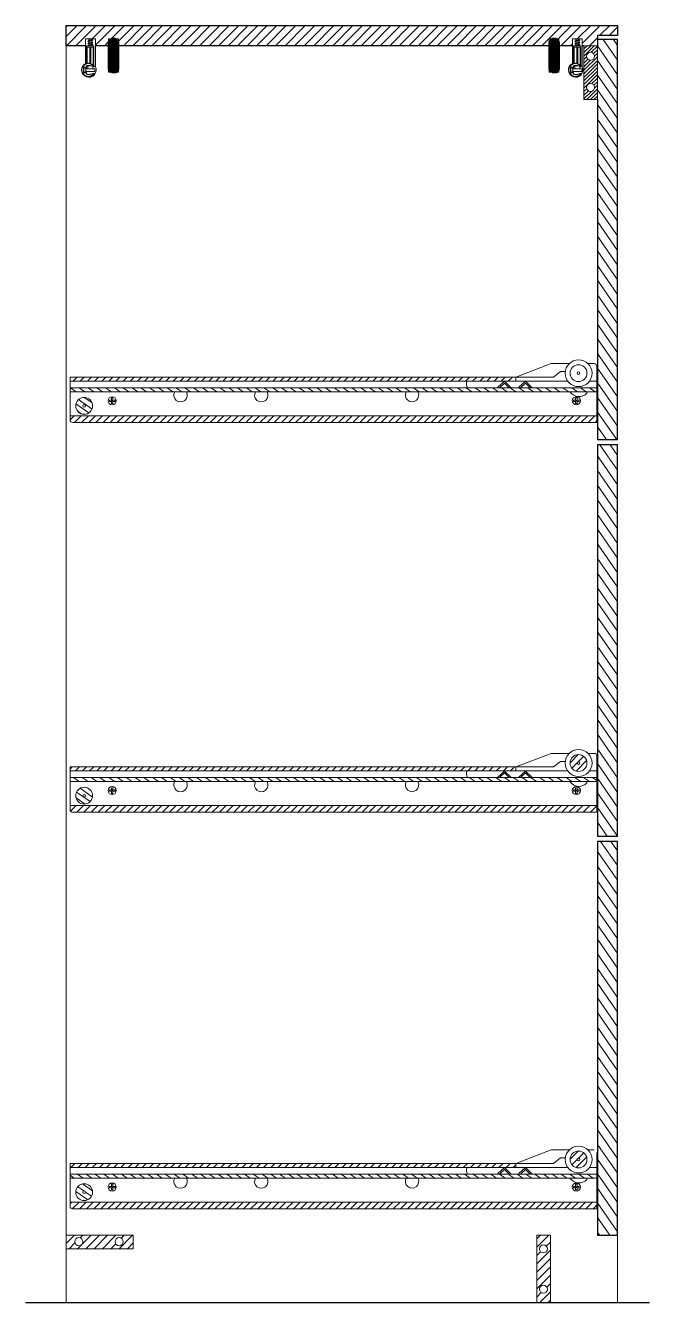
# Model space of a CAD drawing. Header units: millimetres. Extents: x -46 to 1613, y -146 to 808.
# Drawn here: x 828.9 to 875.3, y -33.7 to 61.3 of the extents above; entities that cross this region are included whole.
import ezdxf

# ---------------------------------------------------------------- set-up
doc = ezdxf.new("R2010")
doc.units = ezdxf.units.MM
doc.header["$MEASUREMENT"] = 0
doc.linetypes.add('ACAD_ISO02W100', pattern=[15, 12, -3])
doc.linetypes.add('ACAD_ISO04W100', pattern=[30, 24, -3, 0, -3])
for name, color, linetype, lineweight in [('elementi non sezionati', 8, 'Continuous', 18), ('elementi sezionati', 7, 'Continuous', 18), ('linee quote', 6, 'Continuous', 18), ('retino', 11, 'Continuous', 18), ('viti e cerniere', 4, 'Continuous', 18)]:
    doc.layers.add(name, color=color, linetype=linetype, lineweight=lineweight)
doc.layers.add('linea di terra', color=1, linetype='Continuous')
doc.layers.add('viti sottili', color=4, linetype='Continuous')

msp = doc.modelspace()

# ---------------------------------------------------------------- hatches: boundary and pattern name
at = {"layer": 'retino', "ltscale": 0.7}
h = msp.add_hatch(dxfattribs=at)
h.set_pattern_fill('ANSI31', color=256, scale=4)
h.paths.add_polyline_path([(867.845, 59.795), (867.845, 60.295), (868.572, 60.295), (868.572, 60.27), (868.572, 59.795), (869.57, 59.795), (869.57, 60.295), (870.296, 60.295), (870.296, 60.27), (870.296, 59.795), (870.434, 59.795), (871.434, 59.795), (871.434, 60.545), (872.934, 60.545), (872.934, 61.295), (831.934, 61.295), (831.934, 59.795), (833.385, 59.795), (833.385, 60.295), (834.112, 60.295), (834.112, 60.27), (834.112, 59.795), (835.099, 59.795), (835.099, 60.295), (835.825, 60.295), (835.825, 60.27), (835.825, 59.795)])
at = {"layer": 'retino'}
h = msp.add_hatch(dxfattribs=at)
h.set_pattern_fill('ANSI31', color=256, scale=5, angle=260)
h.paths.add_polyline_path([(872.934, 60.245), (871.434, 60.245), (871.434, 59.795), (871.434, 55.795), (871.434, 53.057), (871.434, 51.993), (871.434, 34.871), (871.434, 30.495), (872.934, 30.495)])
h.paths.add_polyline_path([(871.434, 5.377), (871.434, 0.995), (872.934, 0.995), (872.934, 30.095), (871.434, 30.095), (871.434, 23.485), (871.434, 22.485), (871.434, 7.232)])
h.paths.add_polyline_path([(871.434, -21.547), (871.434, -28.705), (872.934, -28.705), (872.934, 0.595), (871.434, 0.595), (871.434, -7.871)])
at = {"layer": 'retino', "linetype": 'ACAD_ISO04W100'}
h = msp.add_hatch(dxfattribs=at)
h.set_pattern_fill('ANSI31', color=256, scale=1.5)
h.paths.add_polyline_path([(871.434, 59.795), (870.434, 59.795), (870.434, 55.795), (871.434, 55.795)])
h.paths.add_polyline_path([(870.624, 59.008, -1), (871.224, 59.008, -1)], flags=16)
h.paths.add_polyline_path([(871.224, 56.693, -1), (870.624, 56.693, -1)], flags=16)
at = {"layer": 'retino'}
h = msp.add_hatch(dxfattribs=at)
h.set_pattern_fill('ANSI31', color=256, scale=3, angle=280)
h.paths.add_polyline_path([(871.393, 34.247, 0.414214), (871.293, 34.347), (832.234, 34.347), (832.234, 34.048), (871.293, 34.048, 0.414214), (871.393, 34.148)])
h.paths.add_polyline_path([(832.654, 32.998, 1), (833.909, 32.998, 1)])
h.paths.add_polyline_path([(833.382, 32.998, -1), (833.182, 32.998, -1)], flags=16)
h = msp.add_hatch(dxfattribs=at)
h.set_pattern_fill('ANSI31', color=256, scale=3, angle=280)
h.paths.add_polyline_path([(832.654, 3.998, 1), (833.909, 3.998, 1)])
h.paths.add_polyline_path([(833.382, 3.998, -1), (833.182, 3.998, -1)], flags=16)
h.paths.add_polyline_path([(871.393, 5.247, 0.414214), (871.293, 5.347), (832.234, 5.347), (832.234, 5.048), (871.293, 5.048, 0.414214), (871.393, 5.148)])
h = msp.add_hatch(dxfattribs=at)
h.set_pattern_fill('ANSI31', color=256, scale=3, angle=280)
h.paths.add_polyline_path([(832.654, -25.502, 1), (833.909, -25.502, 1)])
h.paths.add_polyline_path([(833.382, -25.502, -1), (833.182, -25.502, -1)], flags=16)
h.paths.add_polyline_path([(871.293, -24.153), (832.234, -24.153), (832.234, -24.452), (871.293, -24.452, 0.414214), (871.393, -24.352), (871.393, -24.253, 0.414214)])
h = msp.add_hatch(dxfattribs=at)
h.set_pattern_fill('ANSI31', color=256, scale=3.5)
h.paths.add_polyline_path([(836.934, -28.705), (831.934, -28.705), (831.934, -29.705), (836.934, -29.705)])
h.paths.add_polyline_path([(832.582, -29.18, -1), (833.182, -29.18, -1)], flags=16)
h.paths.add_polyline_path([(835.582, -29.18, -1), (836.182, -29.18, -1)], flags=16)
h.paths.add_polyline_path([(867.934, -28.705), (866.934, -28.705), (866.934, -33.705), (867.934, -33.705)])
h.paths.add_polyline_path([(867.118, -29.719, -1), (867.718, -29.719, -1)], flags=16)
h.paths.add_polyline_path([(867.718, -32.719, -1), (867.118, -32.719, -1)], flags=16)
at = {"layer": 'viti e cerniere'}
h = msp.add_hatch(dxfattribs=at)
h.set_pattern_fill('ANSI31', color=256, scale=3)
h.paths.add_polyline_path([(865.358, 35.143), (832.234, 35.143), (832.234, 34.843), (865.358, 34.843)])
h.paths.add_polyline_path([(871.395, 32.261), (834.461, 32.261), (832.633, 32.261), (832.234, 32.261), (832.234, 31.961, 0.414214), (832.434, 31.761), (834.569, 31.761), (871.395, 31.761)])
h = msp.add_hatch(dxfattribs=at)
h.set_pattern_fill('ANSI31', color=256, scale=3)
h.set_pattern_definition([(45, (-219.32592, -660.13896), (-0.26516504, 0.26516504), [])])
h.paths.add_polyline_path([(870.659, 6.429, 1), (869.403, 6.429, 1)])
h = msp.add_hatch(dxfattribs=at)
h.set_pattern_fill('ANSI31', color=256, scale=3)
h.paths.add_polyline_path([(871.395, 3.261), (834.461, 3.261), (832.633, 3.261), (832.234, 3.261), (832.234, 2.961, 0.414214), (832.434, 2.761), (834.569, 2.761), (871.395, 2.761)])
h.paths.add_polyline_path([(865.358, 5.843), (865.358, 6.143), (832.234, 6.143), (832.234, 5.843)])
h = msp.add_hatch(dxfattribs=at)
h.set_pattern_fill('ANSI31', color=256, scale=3)
h.set_pattern_definition([(45, (-219.32592, -689.63896), (-0.26516504, 0.26516504), [])])
h.paths.add_polyline_path([(870.659, -23.071, 1), (869.403, -23.071, 1)])
h = msp.add_hatch(dxfattribs=at)
h.set_pattern_fill('ANSI31', color=256, scale=3)
h.paths.add_polyline_path([(871.395, -26.239), (834.461, -26.239), (832.633, -26.239), (832.234, -26.239), (832.234, -26.539, 0.414214), (832.434, -26.739), (834.569, -26.739), (871.395, -26.739)])
h.paths.add_polyline_path([(865.358, -23.657), (865.358, -23.357), (832.234, -23.357), (832.234, -23.657)])

# ---------------------------------------------------------------- linework, layer by layer
msp.add_line((872.934, 31.479), (872.934, 31.479))
for points in [[(833.385, 59.795), (831.934, 59.795), (831.934, 61.295), (872.934, 61.295), (872.934, 60.545), (871.434, 60.545), (871.434, 59.795)], [(871.434, 34.871), (871.434, 30.495), (872.934, 30.495), (872.934, 59.795), (872.934, 60.245), (871.434, 60.245)], [(835.099, 59.795), (834.112, 59.795)], [(867.845, 59.795), (835.825, 59.795)], [(869.57, 59.795), (868.572, 59.795)], [(870.434, 59.795), (870.296, 59.795)], [(871.434, 55.795), (871.434, 53.057)], [(871.434, 53.057), (871.434, 51.993)], [(871.434, 51.993), (871.434, 34.871)], [(871.434, 5.377), (871.434, 0.995), (872.934, 0.995), (872.934, 30.095), (871.434, 30.095), (871.434, 23.485)], [(871.434, 23.485), (871.434, 22.485)], [(871.434, 22.485), (871.434, 7.232)], [(871.434, 7.232), (871.434, 5.377)], [(871.434, -21.547), (871.434, -28.705), (872.934, -28.705), (872.934, 0.595), (871.434, 0.595), (871.434, -7.871)], [(871.434, -7.871), (871.434, -21.547)]]:
    msp.add_lwpolyline(points)
at = {"layer": 'elementi non sezionati', "ltscale": 0.7}
for p, q in [((872.934, -28.705), (872.934, -33.705)), ((831.934, -29.705), (831.934, -33.705)), ((872.934, -33.705), (867.934, -33.705))]:
    msp.add_line(p, q, dxfattribs=at)
at = {"layer": 'elementi non sezionati'}
msp.add_line((831.934, -33.705), (866.934, -33.705), dxfattribs=at)
at = {"layer": 'elementi sezionati', "ltscale": 0.7}
for p, q in [((872.934, 60.545), (872.934, 60.545)), ((831.934, 59.795), (831.934, 2.761)), ((871.395, 5.377), (871.395, 5.377)), ((831.934, 2.761), (831.934, -26.239)), ((831.934, -26.739), (831.934, -26.239)), ((831.934, -26.739), (831.934, -28.705))]:
    msp.add_line(p, q, dxfattribs=at)
for points in [[(871.434, 55.795), (871.434, 59.795), (870.434, 59.795), (870.434, 55.795)], [(831.934, -28.705), (836.934, -28.705), (836.934, -29.705), (831.934, -29.705)], [(866.934, -33.705), (866.934, -28.705), (867.934, -28.705), (867.934, -33.705)]]:
    msp.add_lwpolyline(points, close=True, dxfattribs=at)
at = {"layer": 'linea di terra', "ltscale": 0.7}
msp.add_line((828.923, -33.705), (875.301, -33.705), dxfattribs=at)
at = {"layer": 'linee quote', "ltscale": 0.03}
for points in [[(834.112, 58.235), (834.112, 60.27), (834.112, 60.295), (833.385, 60.295), (833.385, 58.472, 2.428654)], [(870.296, 58.235), (870.296, 60.27), (870.296, 60.295), (869.57, 60.295), (869.57, 58.472, 2.428654)]]:
    msp.add_lwpolyline(points, format="xyb", close=True, dxfattribs=at)
for points in [[(835.825, 57.816), (835.825, 60.27), (835.825, 60.295), (835.099, 60.295), (835.099, 57.816), (835.124, 57.816), (835.8, 57.816)], [(868.572, 57.816), (868.572, 60.27), (868.572, 60.295), (867.845, 60.295), (867.845, 57.816), (867.87, 57.816), (868.547, 57.816)]]:
    msp.add_lwpolyline(points, close=True, dxfattribs=at)
at = {"layer": 'viti e cerniere'}
for p, q in [((833.621, 60.175), (833.621, 60.27)), ((833.621, 60.27), (833.853, 60.27)), ((833.621, 60.006), (833.621, 60.101)), ((833.621, 59.838), (833.621, 59.933)), ((833.853, 60.27), (833.853, 60.237)), ((833.853, 60.068), (833.853, 60.163)), ((833.853, 59.9), (833.853, 59.995)), ((869.821, 60.175), (869.821, 60.27)), ((869.821, 60.27), (870.053, 60.27)), ((869.821, 60.006), (869.821, 60.101)), ((869.821, 59.838), (869.821, 59.933)), ((870.053, 60.27), (870.053, 60.237)), ((870.053, 60.068), (870.053, 60.163)), ((870.053, 59.9), (870.053, 59.995)), ((834.009, 59.795), (833.459, 59.795)), ((833.459, 59.795), (833.459, 58.463)), ((833.459, 59.696), (834.009, 59.696)), ((833.509, 59.696), (833.509, 58.476)), ((833.737, 59.696), (833.694, 59.696)), ((833.694, 59.696), (833.694, 58.481)), ((833.715, 59.696), (833.759, 59.696)), ((833.737, 59.696), (833.781, 59.696)), ((833.781, 59.696), (833.781, 58.459)), ((833.853, 59.795), (833.853, 59.826)), ((833.956, 58.403), (833.956, 59.696)), ((834.009, 58.304), (834.009, 59.795)), ((870.209, 59.795), (869.659, 59.795)), ((869.659, 59.795), (869.659, 58.463)), ((869.659, 59.696), (870.209, 59.696)), ((869.709, 59.696), (869.709, 58.476)), ((869.937, 59.696), (869.894, 59.696)), ((869.894, 59.696), (869.894, 58.481)), ((869.915, 59.696), (869.959, 59.696)), ((869.937, 59.696), (869.981, 59.696)), ((869.981, 59.696), (869.981, 58.459)), ((870.053, 59.795), (870.053, 59.826)), ((870.156, 58.403), (870.156, 59.696)), ((870.209, 58.304), (870.209, 59.795)), ((833.479, 58.304), (833.552, 58.304)), ((833.552, 58.085), (833.552, 58.304)), ((833.552, 58.304), (833.776, 58.304)), ((833.891, 58.403), (834.009, 58.403)), ((833.919, 58.085), (833.919, 58.271)), ((834.001, 58.304), (834.009, 58.304)), ((834.009, 58.403), (834.009, 58.403)), ((869.679, 58.304), (869.752, 58.304)), ((869.752, 58.085), (869.752, 58.304)), ((869.752, 58.304), (869.976, 58.304)), ((870.091, 58.403), (870.209, 58.403)), ((870.119, 58.085), (870.119, 58.271)), ((870.201, 58.304), (870.209, 58.304)), ((870.209, 58.403), (870.209, 58.403)), ((865.358, 35.143), (867.995, 36.141)), ((867.995, 36.141), (869.329, 36.141)), ((870.733, 36.141), (871.191, 36.141)), ((868.169, 35.143), (868.691, 35.55)), ((868.691, 35.55), (869.038, 35.55)), ((871.391, 35.941), (871.395, 32.261)), ((832.234, 32.261), (832.234, 35.143)), ((832.234, 35.143), (868.169, 35.143)), ((832.234, 34.843), (869.221, 34.843)), ((864.532, 34.83), (864.039, 34.385)), ((864.528, 34.692), (864.172, 34.37)), ((864.85, 34.37), (864.528, 34.692)), ((864.989, 34.373), (864.532, 34.83)), ((865.358, 35.143), (865.358, 34.843)), ((866.09, 34.83), (865.597, 34.385)), ((866.086, 34.692), (865.73, 34.371)), ((866.408, 34.371), (866.086, 34.692)), ((866.547, 34.373), (866.09, 34.83)), ((870.841, 34.843), (871.395, 34.843)), ((835.155, 33.329), (835.155, 33.434)), ((835.155, 33.434), (835.309, 33.434)), ((835.309, 33.329), (835.155, 33.329)), ((835.309, 33.59), (835.414, 33.59)), ((835.309, 33.434), (835.309, 33.59)), ((835.309, 33.434), (835.414, 33.329)), ((835.309, 33.329), (835.414, 33.434)), ((835.309, 33.173), (835.309, 33.329)), ((835.414, 33.59), (835.414, 33.434)), ((835.414, 33.434), (835.572, 33.434)), ((835.414, 33.329), (835.414, 33.173)), ((835.572, 33.329), (835.414, 33.329)), ((835.572, 33.434), (835.572, 33.329)), ((869.659, 33.329), (869.659, 33.434)), ((869.659, 33.434), (869.813, 33.434)), ((869.813, 33.329), (869.659, 33.329)), ((869.813, 33.59), (869.918, 33.59)), ((869.813, 33.434), (869.813, 33.59)), ((869.813, 33.434), (869.918, 33.329)), ((869.813, 33.329), (869.918, 33.434)), ((869.813, 33.173), (869.813, 33.329)), ((869.918, 33.59), (869.918, 33.434)), ((869.918, 33.434), (870.076, 33.434)), ((869.918, 33.329), (869.918, 33.173)), ((870.076, 33.329), (869.918, 33.329)), ((870.076, 33.434), (870.076, 33.329)), ((870.65, 33.946), (870.651, 34.048)), ((835.414, 33.173), (835.309, 33.173)), ((869.918, 33.173), (869.813, 33.173)), ((832.633, 32.261), (832.234, 32.261)), ((834.46, 32.261), (832.633, 32.261)), ((832.767, 31.761), (832.967, 31.761)), ((871.395, 32.261), (834.461, 32.261)), ((865.358, 6.143), (867.995, 7.141)), ((867.995, 7.141), (869.329, 7.141)), ((870.733, 7.141), (871.191, 7.141)), ((871.391, 6.941), (871.395, 2.761)), ((832.234, 3.261), (832.234, 6.143)), ((832.234, 6.143), (868.169, 6.143)), ((832.234, 5.843), (869.221, 5.843)), ((864.532, 5.83), (864.039, 5.385)), ((864.989, 5.373), (864.532, 5.83)), ((865.358, 6.143), (865.358, 5.843)), ((866.09, 5.83), (865.597, 5.385)), ((866.547, 5.373), (866.09, 5.83)), ((868.169, 6.143), (868.691, 6.55)), ((868.691, 6.55), (869.038, 6.55)), ((870.841, 5.843), (871.395, 5.843)), ((864.528, 5.692), (864.172, 5.37)), ((864.85, 5.37), (864.528, 5.692)), ((866.086, 5.692), (865.73, 5.371)), ((866.408, 5.371), (866.086, 5.692)), ((870.65, 4.946), (870.651, 5.048)), ((835.155, 4.329), (835.155, 4.434)), ((835.155, 4.434), (835.309, 4.434)), ((835.309, 4.329), (835.155, 4.329)), ((835.309, 4.59), (835.414, 4.59)), ((835.309, 4.434), (835.309, 4.59)), ((835.309, 4.434), (835.414, 4.329)), ((835.309, 4.329), (835.414, 4.434)), ((835.309, 4.173), (835.309, 4.329)), ((835.414, 4.173), (835.309, 4.173)), ((835.414, 4.59), (835.414, 4.434)), ((835.414, 4.434), (835.572, 4.434)), ((835.414, 4.329), (835.414, 4.173)), ((835.572, 4.329), (835.414, 4.329)), ((835.572, 4.434), (835.572, 4.329)), ((869.659, 4.329), (869.659, 4.434)), ((869.659, 4.434), (869.813, 4.434)), ((869.813, 4.329), (869.659, 4.329)), ((869.813, 4.59), (869.918, 4.59)), ((869.813, 4.434), (869.813, 4.59)), ((869.813, 4.434), (869.918, 4.329)), ((869.813, 4.329), (869.918, 4.434)), ((869.813, 4.173), (869.813, 4.329)), ((869.918, 4.173), (869.813, 4.173)), ((869.918, 4.59), (869.918, 4.434)), ((869.918, 4.434), (870.076, 4.434)), ((869.918, 4.329), (869.918, 4.173)), ((870.076, 4.329), (869.918, 4.329)), ((870.076, 4.434), (870.076, 4.329)), ((832.633, 3.261), (832.234, 3.261)), ((834.46, 3.261), (832.633, 3.261)), ((871.395, 3.261), (834.461, 3.261)), ((832.767, 2.761), (832.967, 2.761)), ((865.358, -23.357), (867.995, -22.359)), ((867.995, -22.359), (869.329, -22.359)), ((870.733, -22.359), (871.191, -22.359)), ((871.391, -22.559), (871.395, -26.739)), ((832.234, -26.239), (832.234, -23.357)), ((832.234, -23.357), (868.169, -23.357)), ((832.234, -23.657), (869.221, -23.657)), ((864.532, -23.67), (864.039, -24.115)), ((864.989, -24.127), (864.532, -23.67)), ((865.358, -23.357), (865.358, -23.657)), ((866.09, -23.67), (865.597, -24.115)), ((866.547, -24.127), (866.09, -23.67)), ((868.169, -23.357), (868.691, -22.95)), ((868.691, -22.95), (869.038, -22.95)), ((870.841, -23.657), (871.395, -23.657)), ((864.528, -23.808), (864.172, -24.13)), ((864.85, -24.13), (864.528, -23.808)), ((866.086, -23.808), (865.73, -24.129)), ((866.408, -24.129), (866.086, -23.808)), ((870.65, -24.554), (870.651, -24.452)), ((835.155, -25.171), (835.155, -25.066)), ((835.155, -25.066), (835.309, -25.066)), ((835.309, -25.171), (835.155, -25.171)), ((835.309, -24.91), (835.414, -24.91)), ((835.309, -25.066), (835.309, -24.91)), ((835.309, -25.066), (835.414, -25.171)), ((835.309, -25.171), (835.414, -25.066)), ((835.309, -25.327), (835.309, -25.171)), ((835.414, -25.327), (835.309, -25.327)), ((835.414, -24.91), (835.414, -25.066)), ((835.414, -25.066), (835.572, -25.066)), ((835.414, -25.171), (835.414, -25.327)), ((835.572, -25.171), (835.414, -25.171)), ((835.572, -25.066), (835.572, -25.171)), ((869.659, -25.171), (869.659, -25.066)), ((869.659, -25.066), (869.813, -25.066)), ((869.813, -25.171), (869.659, -25.171)), ((869.813, -24.91), (869.918, -24.91)), ((869.813, -25.066), (869.813, -24.91)), ((869.813, -25.066), (869.918, -25.171)), ((869.813, -25.171), (869.918, -25.066)), ((869.813, -25.327), (869.813, -25.171)), ((869.918, -25.327), (869.813, -25.327)), ((869.918, -24.91), (869.918, -25.066)), ((869.918, -25.066), (870.076, -25.066)), ((869.918, -25.171), (869.918, -25.327)), ((870.076, -25.171), (869.918, -25.171)), ((870.076, -25.066), (870.076, -25.171)), ((832.633, -26.239), (832.234, -26.239)), ((834.46, -26.239), (832.633, -26.239)), ((871.395, -26.239), (834.461, -26.239)), ((832.767, -26.739), (832.967, -26.739))]:
    msp.add_line(p, q, dxfattribs=at)
at = {"layer": 'viti e cerniere', "linetype": 'ByBlock', "lineweight": 100}
for p, q in [((835.157, 58.034), (835.157, 60.078)), ((835.307, 58.034), (835.307, 60.078)), ((835.458, 58.034), (835.458, 60.078)), ((835.608, 58.034), (835.608, 60.078)), ((835.759, 60.078), (835.759, 58.034)), ((867.911, 58.036), (867.911, 60.08)), ((868.062, 58.036), (868.062, 60.08)), ((868.212, 58.036), (868.212, 60.08)), ((868.363, 58.036), (868.363, 60.08)), ((868.513, 60.08), (868.513, 58.036))]:
    msp.add_line(p, q, dxfattribs=at)
at = {"layer": 'viti e cerniere', "linetype": 'ACAD_ISO02W100', "ltscale": 0.05}
for p, q in [((832.234, 31.961), (832.234, 32.261)), ((832.234, 2.961), (832.234, 3.261)), ((832.234, -26.539), (832.234, -26.239))]:
    msp.add_line(p, q, dxfattribs=at)
at = {"layer": 'viti e cerniere', "ltscale": 0.05}
for p, q in [((834.569, 31.761), (832.434, 31.761)), ((871.395, 31.761), (834.569, 31.761)), ((871.395, 32.261), (871.395, 31.761)), ((834.569, 2.761), (832.434, 2.761)), ((871.395, 2.761), (834.569, 2.761)), ((871.395, 2.761), (834.569, 2.761)), ((834.569, -26.739), (832.434, -26.739)), ((834.569, -26.739), (832.434, -26.739)), ((871.395, -26.739), (834.569, -26.739)), ((871.395, -26.739), (834.569, -26.739))]:
    msp.add_line(p, q, dxfattribs=at)
at = {"layer": 'viti e cerniere'}
for points in [[(833.551, 60.101), (833.621, 60.175), (833.853, 60.237), (833.923, 60.237), (833.551, 60.101), (833.621, 60.101), (833.853, 60.163), (833.923, 60.237)], [(833.551, 59.933), (833.621, 60.006), (833.853, 60.068), (833.923, 60.068), (833.551, 59.933), (833.621, 59.933), (833.853, 59.995), (833.923, 60.068)], [(833.581, 59.795), (833.621, 59.838), (833.853, 59.9), (833.923, 59.9), (833.636, 59.795)], [(833.737, 59.795), (833.853, 59.826), (833.923, 59.9)], [(869.751, 60.101), (869.821, 60.175), (870.053, 60.237), (870.123, 60.237), (869.751, 60.101), (869.821, 60.101), (870.053, 60.163), (870.123, 60.237)], [(869.751, 59.933), (869.821, 60.006), (870.053, 60.068), (870.123, 60.068), (869.751, 59.933), (869.821, 59.933), (870.053, 59.995), (870.123, 60.068)], [(869.781, 59.795), (869.821, 59.838), (870.053, 59.9), (870.123, 59.9), (869.836, 59.795)], [(869.937, 59.795), (870.053, 59.826), (870.123, 59.9)]]:
    msp.add_lwpolyline(points, dxfattribs=at)
at = {"layer": 'viti e cerniere', "linetype": 'ByBlock', "lineweight": 100}
for points in [[(835.157, 60.078), (835.759, 60.078), (835.608, 60.258), (835.318, 60.258)], [(867.911, 60.08), (868.513, 60.08), (868.363, 60.26), (868.073, 60.26)], [(835.318, 57.854), (835.157, 58.034), (835.759, 58.034), (835.608, 57.854)], [(868.073, 57.856), (867.911, 58.036), (868.513, 58.036), (868.363, 57.856)]]:
    msp.add_lwpolyline(points, close=True, dxfattribs=at)
at = {"layer": 'viti e cerniere'}
for points in [[(834.074, 58.085), (834.074, 57.866), (833.397, 57.866), (833.397, 58.085)], [(870.274, 58.085), (870.274, 57.866), (869.597, 57.866), (869.597, 58.085)]]:
    msp.add_lwpolyline(points, close=True, dxfattribs=at)
for points in [[(832.234, 34.048), (871.293, 34.048, 0.414214), (871.393, 34.148), (871.393, 34.247, 0.414214), (871.293, 34.347), (832.234, 34.347)], [(832.234, 5.048), (871.293, 5.048, 0.414214), (871.393, 5.148), (871.393, 5.247, 0.414214), (871.293, 5.347), (832.234, 5.347)], [(832.234, -24.452), (871.293, -24.452, 0.414214), (871.393, -24.352), (871.393, -24.253, 0.414214), (871.293, -24.153), (832.234, -24.153)]]:
    msp.add_lwpolyline(points, format="xyb", dxfattribs=at)
for centre, radius in [((870.924, 59.008), 0.3), ((870.924, 56.693), 0.3), ((870.031, 35.429), 1), ((870.031, 35.429), 0.628), ((870.031, 35.429), 0.1), ((833.282, 32.998), 0.628), ((835.362, 33.382), 0.3), ((869.866, 33.382), 0.3), ((833.282, 32.998), 0.1), ((870.031, 6.429), 1), ((870.031, 6.429), 0.628), ((870.031, 6.429), 0.1), ((833.282, 3.998), 0.628), ((833.282, 3.998), 0.1), ((835.362, 4.382), 0.3), ((869.866, 4.382), 0.3), ((870.031, -23.071), 1), ((870.031, -23.071), 0.628), ((870.031, -23.071), 0.1), ((833.282, -25.502), 0.628), ((833.282, -25.502), 0.1), ((835.362, -25.118), 0.3), ((869.866, -25.118), 0.3), ((832.882, -29.18), 0.3), ((835.882, -29.18), 0.3), ((867.418, -29.719), 0.3), ((867.418, -32.719), 0.3)]:
    msp.add_circle(centre, radius, dxfattribs=at)
for centre, radius, start, end in [((871.191, 35.941), 0.2, 0, 90), ((862.183, 34.616), 0.486, 152.26116, 213.57252), ((840.447, 33.79), 0.5, 148.94012, 31.05988), ((846.447, 33.79), 0.5, 148.94012, 31.05988), ((857.653, 33.804), 0.5, 150.84118, 29.15882), ((869.236, 33.945), 0.2, 24.74176, 30.89267), ((870.067, 34.481), 0.791, 214.84602, 317.45892), ((871.191, 6.941), 0.2, 0, 90), ((862.183, 5.616), 0.486, 152.26116, 213.57252), ((840.447, 4.79), 0.5, 148.94012, 31.05988), ((846.447, 4.79), 0.5, 148.94012, 31.05988), ((857.653, 4.804), 0.5, 150.84118, 29.15882), ((869.236, 4.945), 0.2, 24.74176, 30.89267), ((870.067, 5.481), 0.791, 214.84602, 317.45892), ((862.183, -23.884), 0.486, 152.26116, 213.57252), ((840.447, -24.71), 0.5, 148.94012, 31.05988), ((846.447, -24.71), 0.5, 148.94012, 31.05988), ((857.653, -24.696), 0.5, 150.84118, 29.15882), ((869.236, -24.555), 0.2, 24.74176, 30.89267), ((870.067, -24.019), 0.791, 214.84602, 317.45892)]:
    msp.add_arc(centre, radius, start, end, dxfattribs=at)
at = {"layer": 'viti e cerniere', "ltscale": 0.05}
for centre in [(832.434, 31.961), (832.434, 2.961), (832.434, -26.539)]:
    msp.add_arc(centre, 0.2, 180, 270, dxfattribs=at)
at = {"layer": 'viti sottili'}
for points in [[(834.033, 57.715, -0.74706), (833.114, 57.987, -0.74706), (834.033, 58.259), (834.033, 58.227, 0.147415), (833.471, 58.302, 0.085849), (833.396, 58.105), (833.376, 58.105), (833.376, 58.181), (833.224, 58.181), (833.224, 57.791), (833.376, 57.791), (833.376, 57.866), (833.397, 57.866, 0.084542), (833.471, 57.672, 0.147415), (834.033, 57.747), (834.033, 57.715)], [(870.233, 57.715, -0.74706), (869.314, 57.987, -0.74706), (870.233, 58.259), (870.233, 58.227, 0.147415), (869.671, 58.302, 0.085849), (869.596, 58.105), (869.576, 58.105), (869.576, 58.181), (869.424, 58.181), (869.424, 57.791), (869.576, 57.791), (869.576, 57.866), (869.597, 57.866, 0.084542), (869.671, 57.672, 0.147415), (870.233, 57.747), (870.233, 57.715)]]:
    msp.add_lwpolyline(points, format="xyb", dxfattribs=at)

doc.saveas('drawing.dxf')
